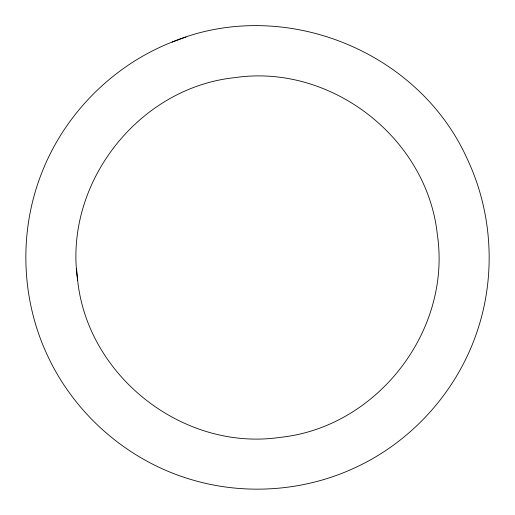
<?xml version="1.0" encoding="UTF-8"?>
<svg xmlns="http://www.w3.org/2000/svg" width="515" height="515" viewBox="0 0 515 515"><rect width="100%" height="100%" fill="white"/><g stroke="black" fill="none" stroke-linecap="round" stroke-linejoin="round"><path stroke-width="0.77" d="M172.19 42.024C113.345 65.128 65.128 113.345 42.024 172.19C18.585 230.894 20.729 299.054 47.805 356.174C74.559 413.448 125.712 458.543 185.883 477.907C241.323 496.029 303.444 492.121 356.174 467.195C413.448 440.441 458.543 389.289 477.907 329.117C496.029 273.677 492.121 211.556 467.195 158.826C418.264 49.968 282.368 -3.817 172.19 42.024L185.883 37.093M77.643 280.224C87.743 376.967 184.003 451.636 280.224 437.357C376.967 427.257 451.636 330.997 437.357 234.776C427.257 138.033 330.997 63.364 234.776 77.643C138.033 87.743 63.364 184.003 77.643 280.224L76.568 268.882"/></g></svg>
